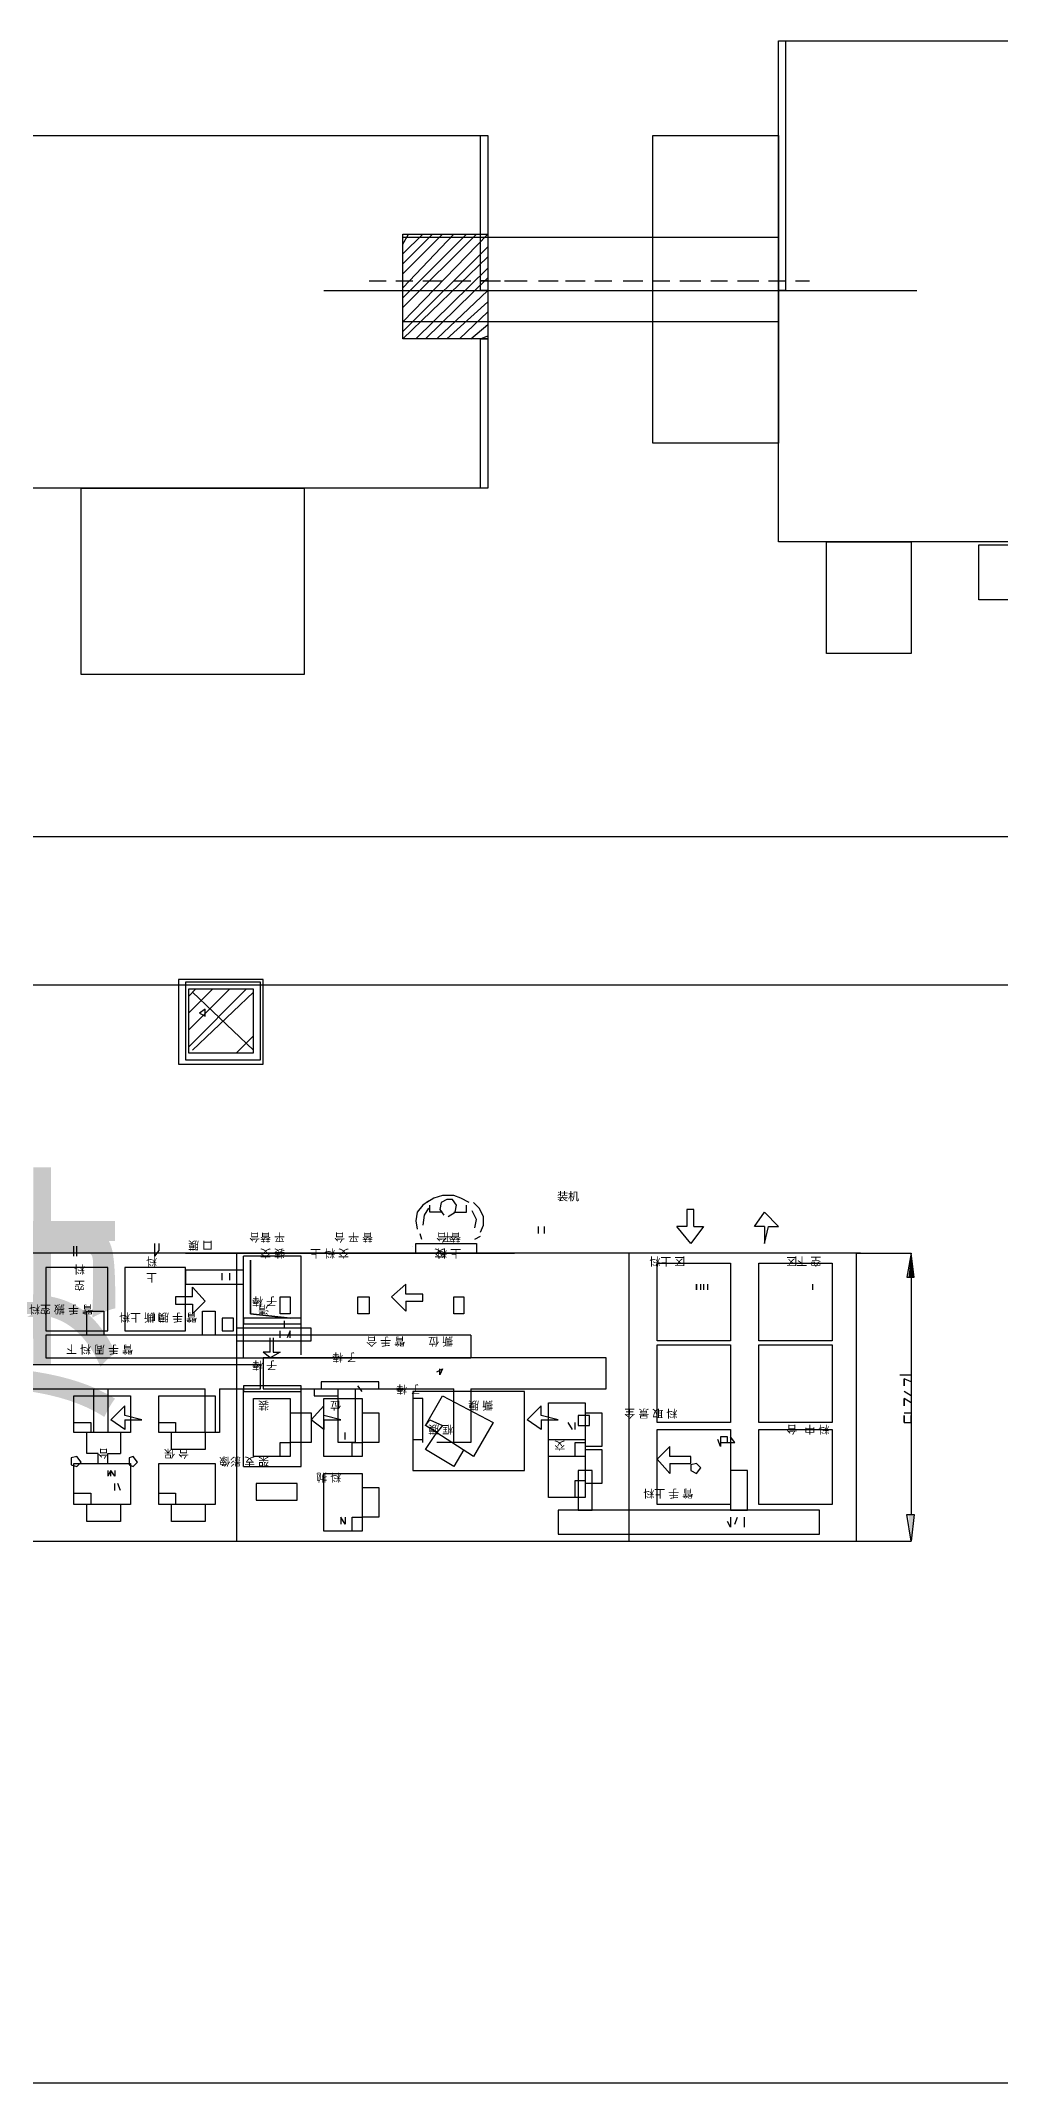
# Model space of a CAD drawing. Header units: millimetres. Extents: x 5 to 415, y 48 to 251.
# Drawn here: x 141.95 to 153.93, y 183.48 to 209 of the extents above; entities that cross this region are included whole.
import ezdxf

# ---------------------------------------------------------------- set-up
doc = ezdxf.new("R2010")
doc.units = ezdxf.units.MM
for name, color, linetype in [('H', 7, 'Continuous'), ('P', 7, 'Continuous'), ('T', 7, 'Continuous')]:
    doc.layers.add(name, color=color, linetype=linetype)

msp = doc.modelspace()

# ---------------------------------------------------------------- hatches: boundary and pattern name
at = {"layer": 'H', "linetype": 'Continuous'}
for points in [[(152.788, 193.552), (152.823, 193.851), (152.859, 193.552), (152.788, 193.552)], [(152.823, 190.253), (152.788, 190.588), (152.859, 190.588), (152.823, 190.253)]]:
    msp.add_hatch(color=256, dxfattribs=at).paths.add_polyline_path(points)

# ---------------------------------------------------------------- linework, layer by layer
at = {"layer": 'P'}
for points in [[(151.165, 202.741), (151.165, 209.003)], [(151.165, 209.003), (168.187, 209.003)], [(151.165, 209.003), (151.253, 209.003)], [(151.165, 205.881), (151.165, 209.003)], [(151.253, 209.003), (151.253, 205.881)], [(140.617, 207.821), (147.532, 207.821)], [(147.443, 207.821), (147.532, 207.821)], [(147.443, 205.881), (147.443, 207.821)], [(147.443, 207.821), (147.532, 207.821)], [(147.443, 206.005), (147.443, 207.821)], [(147.443, 206.939), (147.443, 207.821)], [(147.443, 207.821), (147.443, 207.821)], [(147.443, 207.821), (147.443, 207.821)], [(147.532, 207.821), (147.532, 203.412)], [(147.532, 207.821), (147.532, 205.881)], [(147.532, 207.821), (147.532, 206.005)], [(149.595, 203.976), (149.595, 207.821)], [(149.595, 207.821), (151.165, 207.821)], [(151.165, 207.821), (151.165, 203.976)], [(147.443, 206.005), (147.443, 206.939)], [(146.473, 206.587), (147.532, 206.587)], [(146.473, 205.281), (146.473, 206.587)], [(146.473, 206.463), (146.544, 206.587)], [(146.473, 206.34), (146.72, 206.587)], [(146.473, 206.216), (146.844, 206.587)], [(146.473, 206.093), (146.967, 206.587)], [(146.473, 205.916), (147.108, 206.587)], [(146.473, 205.793), (147.267, 206.587)], [(146.473, 205.669), (147.391, 206.587)], [(146.473, 205.493), (147.532, 206.587)], [(146.473, 205.493), (146.473, 206.551)], [(146.473, 206.551), (151.165, 206.551)], [(147.532, 206.587), (147.532, 205.281)], [(151.165, 206.551), (151.165, 205.493)], [(146.473, 205.37), (147.532, 206.428)], [(146.473, 205.281), (147.532, 206.304)], [(151.165, 206.163), (151.165, 206.34)], [(151.165, 206.34), (151.165, 206.163)], [(146.05, 206.005), (146.262, 206.005)], [(146.385, 206.005), (146.597, 206.005)], [(146.632, 205.281), (147.532, 206.163)], [(146.72, 206.005), (146.967, 206.005)], [(146.756, 205.281), (147.532, 206.04)], [(147.108, 206.005), (147.32, 206.005)], [(147.532, 206.005), (147.443, 206.005)], [(147.443, 206.005), (147.443, 206.005)], [(147.443, 206.005), (147.443, 206.005)], [(147.443, 206.005), (147.69, 206.005)], [(147.743, 206.005), (148.026, 206.005)], [(148.167, 206.005), (148.414, 206.005)], [(148.502, 206.005), (148.749, 206.005)], [(148.872, 206.005), (149.084, 206.005)], [(149.225, 206.005), (149.472, 206.005)], [(149.595, 206.005), (149.807, 206.005)], [(149.931, 206.005), (150.195, 206.005)], [(150.319, 206.005), (150.53, 206.005)], [(150.654, 206.005), (150.918, 206.005)], [(151.042, 206.005), (151.253, 206.005)], [(151.165, 205.952), (151.165, 206.093)], [(151.165, 206.093), (151.165, 205.952)], [(151.377, 206.005), (151.553, 206.005)], [(145.486, 205.881), (152.894, 205.881)], [(146.897, 205.281), (147.532, 205.881)], [(147.02, 205.281), (147.532, 205.74)], [(147.532, 205.881), (147.443, 205.881)], [(151.165, 205.881), (151.165, 205.881)], [(151.165, 205.881), (151.165, 205.881)], [(151.165, 205.881), (151.165, 205.881)], [(151.165, 205.881), (151.165, 205.881)], [(151.253, 205.881), (151.165, 205.881)], [(151.165, 205.493), (146.473, 205.493)], [(147.179, 205.281), (147.532, 205.617)], [(147.532, 205.281), (146.473, 205.281)], [(147.32, 205.281), (147.532, 205.458)], [(147.443, 205.281), (147.532, 205.317)], [(147.443, 205.281), (147.532, 205.281)], [(147.443, 203.412), (147.443, 205.281)], [(147.532, 205.281), (147.532, 203.412)], [(151.165, 203.976), (149.595, 203.976)], [(147.532, 203.412), (140.617, 203.412)], [(142.452, 201.083), (142.452, 203.412)], [(142.452, 203.412), (145.239, 203.412)], [(145.239, 203.412), (145.239, 201.083)], [(147.532, 203.412), (147.443, 203.412)], [(168.187, 202.741), (151.165, 202.741)], [(151.765, 202.741), (152.823, 202.741)], [(151.765, 201.348), (151.765, 202.741)], [(152.823, 202.741), (152.823, 201.348)], [(153.67, 202.018), (153.67, 202.706)], [(153.67, 202.706), (155.099, 202.706)], [(155.099, 202.018), (153.67, 202.018)], [(152.823, 201.348), (151.765, 201.348)], [(145.239, 201.083), (142.452, 201.083)], [(286.597, 199.055), (115.094, 199.055)], [(286.597, 197.203), (64.682, 197.203)], [(143.669, 197.273), (143.669, 196.215)], [(144.727, 197.273), (143.669, 197.273)], [(143.757, 197.238), (143.757, 196.268)], [(144.692, 197.238), (143.757, 197.238)], [(143.792, 197.062), (143.88, 197.15)], [(143.792, 196.85), (144.092, 197.15)], [(143.792, 196.638), (144.304, 197.15)], [(143.792, 196.427), (144.515, 197.15)], [(143.792, 197.15), (143.792, 196.356)], [(144.604, 197.15), (143.792, 197.15)], [(144.604, 196.391), (143.845, 197.115)], [(143.845, 196.391), (144.604, 197.115)], [(144.604, 196.356), (144.604, 197.15)], [(144.692, 196.268), (144.692, 197.238)], [(144.727, 196.215), (144.727, 197.273)], [(144.004, 196.903), (143.933, 196.85)], [(143.933, 196.85), (144.004, 196.815)], [(144.004, 196.815), (144.004, 196.903)], [(144.392, 196.356), (144.604, 196.568)], [(143.792, 196.356), (144.604, 196.356)], [(143.669, 196.215), (144.727, 196.215)], [(143.757, 196.268), (144.692, 196.268)], [(146.791, 194.504), (146.72, 194.451)], [(146.861, 194.539), (146.773, 194.486)], [(146.967, 194.575), (146.861, 194.539)], [(146.95, 194.486), (146.932, 194.398)], [(147.02, 194.522), (146.95, 194.486)], [(147.108, 194.575), (146.967, 194.575)], [(147.091, 194.522), (147.02, 194.522)], [(147.144, 194.451), (147.091, 194.522)], [(147.197, 194.539), (147.108, 194.575)], [(147.302, 194.486), (147.197, 194.539)], [(147.426, 194.416), (147.355, 194.486)], [(146.65, 194.363), (146.632, 194.257)], [(146.632, 194.257), (146.65, 194.151)], [(146.72, 194.451), (146.65, 194.363)], [(146.738, 194.328), (146.72, 194.204)], [(146.791, 194.416), (146.738, 194.328)], [(146.808, 194.363), (146.808, 194.451)], [(146.967, 194.363), (146.808, 194.363)], [(146.932, 194.398), (146.985, 194.328)], [(147.038, 194.31), (147.126, 194.363)], [(147.108, 194.363), (147.267, 194.363)], [(147.126, 194.363), (147.144, 194.451)], [(147.267, 194.363), (147.267, 194.451)], [(147.391, 194.275), (147.338, 194.381)], [(147.373, 194.169), (147.391, 194.275)], [(147.479, 194.31), (147.426, 194.416)], [(147.479, 194.204), (147.479, 194.31)], [(150.107, 194.398), (150.019, 194.398)], [(150.019, 194.398), (150.019, 194.187)], [(150.107, 194.187), (150.107, 194.398)], [(150.865, 194.187), (150.989, 194.363)], [(150.989, 194.363), (151.165, 194.187)], [(143.369, 193.975), (143.369, 193.887)], [(143.422, 193.975), (143.422, 193.887)], [(146.632, 193.851), (146.632, 193.975)], [(146.632, 193.975), (147.391, 193.975)], [(146.685, 194.098), (146.703, 194.028)], [(147.373, 194.028), (147.443, 194.063)], [(147.391, 193.975), (147.391, 193.851)], [(147.443, 194.116), (147.479, 194.204)], [(148.167, 194.098), (148.167, 194.187)], [(148.237, 194.187), (148.237, 194.098)], [(150.072, 193.975), (149.895, 194.187)], [(150.019, 194.187), (149.895, 194.187)], [(150.23, 194.187), (150.072, 193.975)], [(150.107, 194.187), (150.23, 194.187)], [(150.989, 194.187), (150.865, 194.187)], [(150.989, 193.975), (151.042, 194.187)], [(150.989, 194.187), (150.989, 193.975)], [(151.042, 194.187), (151.165, 194.187)], [(152.188, 193.851), (140.829, 193.851)], [(142.363, 193.816), (142.363, 193.94)], [(143.51, 193.851), (142.363, 193.851)], [(142.399, 193.816), (142.399, 193.94)], [(143.422, 193.887), (143.369, 193.816)], [(143.369, 193.887), (143.369, 193.816)], [(143.757, 193.851), (147.867, 193.851)], [(144.392, 193.851), (144.392, 190.253)], [(144.48, 192.546), (144.48, 193.816)], [(145.203, 193.816), (144.48, 193.816)], [(144.568, 193.093), (144.568, 193.763)], [(144.568, 193.763), (144.568, 193.093)], [(145.203, 192.581), (145.203, 193.816)], [(146.597, 193.94), (146.597, 193.94)], [(146.597, 193.94), (146.597, 193.94)], [(147.391, 193.851), (146.632, 193.851)], [(149.296, 193.851), (149.296, 190.253)], [(149.648, 192.758), (149.648, 193.728)], [(149.648, 193.728), (150.566, 193.728)], [(150.566, 193.728), (150.566, 192.758)], [(150.918, 192.758), (150.918, 193.728)], [(150.918, 193.728), (151.836, 193.728)], [(151.836, 193.728), (151.836, 192.758)], [(152.135, 193.851), (152.135, 190.253)], [(152.135, 193.851), (152.823, 193.851)], [(152.823, 193.851), (152.77, 193.552)], [(152.859, 193.552), (152.823, 193.851)], [(142.787, 193.675), (142.011, 193.675)], [(142.011, 193.675), (142.011, 192.881)], [(142.787, 192.881), (142.787, 193.675)], [(143.757, 193.675), (142.998, 193.675)], [(142.998, 193.675), (142.998, 192.881)], [(143.757, 192.881), (143.757, 193.675)], [(144.48, 193.64), (143.757, 193.64)], [(143.757, 193.64), (143.757, 193.463)], [(144.216, 193.516), (144.216, 193.604)], [(144.304, 193.604), (144.304, 193.516)], [(144.48, 193.463), (144.48, 193.64)], [(152.77, 193.552), (152.859, 193.552)], [(152.823, 193.552), (152.823, 190.588)], [(143.633, 193.305), (143.633, 193.216)], [(143.845, 193.305), (143.633, 193.305)], [(143.633, 193.216), (143.845, 193.216)], [(143.757, 193.463), (144.48, 193.463)], [(143.845, 193.428), (144.004, 193.252)], [(143.845, 193.305), (143.845, 193.428)], [(144.004, 193.252), (143.845, 193.093)], [(143.845, 193.216), (143.845, 193.093)], [(144.939, 193.093), (144.939, 193.305)], [(144.939, 193.305), (145.062, 193.305)], [(145.062, 193.305), (145.062, 193.093)], [(145.909, 193.093), (145.909, 193.305)], [(145.909, 193.305), (146.05, 193.305)], [(146.05, 193.305), (146.05, 193.093)], [(146.332, 193.305), (146.509, 193.463)], [(146.509, 193.128), (146.332, 193.305)], [(146.509, 193.34), (146.509, 193.463)], [(146.72, 193.34), (146.509, 193.34)], [(146.509, 193.252), (146.509, 193.128)], [(146.509, 193.252), (146.72, 193.252)], [(146.72, 193.252), (146.72, 193.34)], [(147.108, 193.093), (147.108, 193.305)], [(147.108, 193.305), (147.232, 193.305)], [(147.232, 193.305), (147.232, 193.093)], [(150.142, 193.393), (150.142, 193.463)], [(150.142, 193.463), (150.142, 193.393)], [(150.195, 193.393), (150.195, 193.463)], [(150.23, 193.463), (150.23, 193.393)], [(150.283, 193.393), (150.283, 193.463)], [(151.589, 193.463), (151.589, 193.393)], [(142.522, 192.828), (142.522, 193.128)], [(142.522, 193.128), (142.734, 193.128)], [(142.734, 193.128), (142.734, 192.828)], [(143.369, 193.005), (143.369, 193.093)], [(143.422, 193.093), (143.422, 193.005)], [(143.969, 192.828), (143.969, 193.128)], [(143.969, 193.128), (144.127, 193.128)], [(144.127, 193.128), (144.127, 192.828)], [(144.357, 193.04), (144.216, 193.04)], [(144.216, 193.04), (144.216, 192.881)], [(144.357, 192.881), (144.357, 193.04)], [(145.203, 193.04), (144.48, 193.04)], [(144.48, 193.04), (144.48, 192.969)], [(144.48, 192.969), (145.203, 192.969)], [(145.062, 193.04), (144.568, 193.093)], [(144.568, 193.093), (145.062, 193.04)], [(145.062, 193.093), (144.939, 193.093)], [(144.992, 192.917), (144.992, 193.005)], [(145.203, 192.969), (145.203, 193.04)], [(146.05, 193.093), (145.909, 193.093)], [(147.232, 193.093), (147.108, 193.093)], [(142.011, 192.881), (142.787, 192.881)], [(142.011, 192.828), (142.011, 192.546)], [(147.32, 192.828), (142.011, 192.828)], [(142.998, 192.881), (143.757, 192.881)], [(144.216, 192.881), (144.357, 192.881)], [(145.327, 192.917), (144.392, 192.917)], [(144.392, 192.917), (144.392, 192.758)], [(144.392, 192.758), (145.327, 192.758)], [(144.815, 192.617), (144.815, 192.793)], [(144.851, 192.793), (144.851, 192.617)], [(144.939, 192.793), (144.939, 192.881)], [(145.062, 192.881), (145.027, 192.793)], [(145.062, 192.793), (145.062, 192.881)], [(145.327, 192.758), (145.327, 192.917)], [(147.32, 192.828), (147.32, 192.546)], [(150.566, 192.758), (149.648, 192.758)], [(149.648, 191.735), (149.648, 192.705)], [(149.648, 192.705), (150.566, 192.705)], [(150.566, 192.705), (150.566, 191.735)], [(151.836, 192.758), (150.918, 192.758)], [(150.918, 191.735), (150.918, 192.705)], [(150.918, 192.705), (151.836, 192.705)], [(151.836, 192.705), (151.836, 191.735)], [(144.692, 192.458), (141.217, 192.458)], [(142.011, 192.546), (147.32, 192.546)], [(144.692, 192.158), (144.692, 192.458)], [(144.815, 192.546), (144.727, 192.617)], [(144.815, 192.617), (144.727, 192.617)], [(149.013, 192.546), (144.727, 192.546)], [(144.727, 192.546), (144.727, 192.158)], [(144.939, 192.617), (144.815, 192.546)], [(144.851, 192.617), (144.939, 192.617)], [(149.013, 192.158), (149.013, 192.546)], [(145.203, 192.193), (144.48, 192.193)], [(144.48, 192.193), (144.48, 192.123)], [(145.203, 192.123), (145.203, 192.193)], [(146.173, 192.246), (145.45, 192.246)], [(145.45, 192.246), (145.45, 192.158)], [(145.962, 192.123), (145.909, 192.193)], [(146.173, 192.158), (146.173, 192.246)], [(146.897, 192.37), (146.967, 192.405)], [(146.967, 192.405), (146.932, 192.334)], [(146.932, 192.334), (146.932, 192.405)], [(152.682, 192.334), (152.823, 192.334)], [(152.823, 192.246), (152.735, 192.282)], [(152.735, 192.282), (152.735, 192.193)], [(152.735, 192.193), (152.735, 192.282)], [(141.217, 192.158), (144.004, 192.158)], [(142.363, 191.611), (142.363, 192.07)], [(142.363, 192.07), (143.069, 192.07)], [(142.61, 191.611), (142.61, 192.158)], [(142.787, 192.158), (142.787, 191.611)], [(142.822, 191.77), (142.998, 191.946)], [(142.998, 191.823), (142.998, 191.946)], [(143.069, 192.07), (143.069, 191.611)], [(143.422, 191.611), (143.422, 192.07)], [(143.422, 192.07), (144.127, 192.07)], [(144.004, 191.611), (144.004, 192.158)], [(144.127, 192.07), (144.127, 191.611)], [(144.18, 192.158), (144.18, 191.611)], [(144.18, 192.158), (144.692, 192.158)], [(144.48, 191.188), (144.48, 192.158)], [(144.48, 192.123), (145.203, 192.123)], [(144.604, 192.035), (145.062, 192.035)], [(144.604, 191.311), (144.604, 192.035)], [(144.727, 192.158), (147.108, 192.158)], [(145.062, 192.035), (145.062, 191.311)], [(145.203, 191.188), (145.203, 192.158)], [(145.327, 191.77), (145.486, 191.946)], [(145.362, 192.158), (145.362, 192.07)], [(145.362, 192.07), (145.662, 192.07)], [(145.45, 192.158), (146.173, 192.158)], [(145.486, 192.035), (145.962, 192.035)], [(145.486, 191.311), (145.486, 192.035)], [(145.486, 191.823), (145.486, 191.946)], [(145.662, 191.488), (145.662, 192.158)], [(145.874, 192.158), (145.874, 191.488)], [(145.962, 192.035), (145.962, 191.311)], [(146.597, 192.123), (146.597, 191.135)], [(147.99, 192.123), (146.597, 192.123)], [(146.72, 192.035), (146.597, 192.035)], [(146.597, 192.035), (146.597, 191.523)], [(146.72, 191.523), (146.72, 192.035)], [(146.756, 191.699), (146.967, 192.07)], [(146.967, 192.07), (147.602, 191.735)], [(147.108, 191.488), (147.108, 192.158)], [(147.32, 192.158), (149.013, 192.158)], [(147.32, 192.158), (147.32, 191.488)], [(147.99, 191.135), (147.99, 192.123)], [(148.026, 191.77), (148.202, 191.946)], [(148.202, 191.823), (148.202, 191.946)], [(148.29, 191.982), (148.749, 191.982)], [(148.29, 191.311), (148.29, 191.982)], [(148.749, 191.982), (148.749, 191.311)], [(152.823, 192.07), (152.735, 192.123)], [(152.823, 191.982), (152.735, 192.035)], [(152.735, 192.035), (152.735, 191.946)], [(152.735, 191.946), (152.735, 192.035)], [(142.363, 191.611), (142.363, 191.735)], [(142.363, 191.735), (142.575, 191.735)], [(142.575, 191.735), (142.575, 191.611)], [(142.998, 191.647), (142.822, 191.77)], [(143.21, 191.77), (142.998, 191.823)], [(142.998, 191.77), (142.998, 191.647)], [(142.998, 191.77), (143.21, 191.77)], [(143.422, 191.611), (143.422, 191.735)], [(143.422, 191.735), (143.633, 191.735)], [(143.633, 191.735), (143.633, 191.611)], [(145.062, 191.858), (145.327, 191.858)], [(145.327, 191.858), (145.327, 191.488)], [(145.486, 191.647), (145.327, 191.77)], [(145.697, 191.77), (145.486, 191.823)], [(145.486, 191.77), (145.486, 191.647)], [(145.486, 191.77), (145.697, 191.77)], [(145.962, 191.858), (146.173, 191.858)], [(146.173, 191.858), (146.173, 191.488)], [(146.756, 191.699), (146.808, 191.77)], [(147.355, 191.311), (146.756, 191.699)], [(146.897, 191.611), (146.756, 191.699)], [(146.808, 191.77), (146.967, 191.699)], [(146.967, 191.699), (146.897, 191.611)], [(147.602, 191.735), (147.355, 191.311)], [(148.202, 191.647), (148.026, 191.77)], [(148.414, 191.77), (148.202, 191.823)], [(148.202, 191.77), (148.202, 191.647)], [(148.202, 191.77), (148.414, 191.77)], [(148.59, 191.647), (148.537, 191.735)], [(148.625, 191.647), (148.625, 191.735)], [(148.802, 191.823), (148.661, 191.823)], [(148.661, 191.823), (148.661, 191.699)], [(148.661, 191.699), (148.802, 191.699)], [(148.749, 191.858), (148.96, 191.858)], [(148.802, 191.699), (148.802, 191.823)], [(148.96, 191.858), (148.96, 191.435)], [(150.566, 191.735), (149.648, 191.735)], [(151.836, 191.735), (150.918, 191.735)], [(152.735, 191.858), (152.823, 191.858)], [(152.735, 191.735), (152.735, 191.823)], [(152.735, 191.823), (152.735, 191.735)], [(152.735, 191.735), (152.823, 191.735)], [(152.823, 191.735), (152.823, 191.823)], [(143.069, 191.611), (142.363, 191.611)], [(142.575, 191.611), (142.363, 191.611)], [(142.522, 191.347), (142.522, 191.611)], [(142.787, 191.611), (142.61, 191.611)], [(142.946, 191.611), (142.946, 191.347)], [(144.127, 191.611), (143.422, 191.611)], [(143.633, 191.611), (143.422, 191.611)], [(143.581, 191.4), (143.581, 191.611)], [(144.004, 191.611), (144.004, 191.4)], [(144.18, 191.611), (144.004, 191.611)], [(144.939, 191.311), (144.939, 191.488)], [(144.939, 191.488), (145.062, 191.488)], [(145.327, 191.488), (145.062, 191.488)], [(145.062, 191.488), (145.062, 191.311)], [(145.874, 191.488), (145.662, 191.488)], [(145.75, 191.523), (145.75, 191.611)], [(145.838, 191.311), (145.838, 191.488)], [(145.838, 191.488), (145.962, 191.488)], [(146.173, 191.488), (145.962, 191.488)], [(145.962, 191.488), (145.962, 191.311)], [(146.597, 191.523), (146.72, 191.523)], [(146.72, 191.488), (146.72, 191.558)], [(146.756, 191.4), (146.897, 191.611)], [(147.108, 191.488), (146.897, 191.488)], [(147.32, 191.488), (147.108, 191.488)], [(148.29, 191.523), (148.749, 191.523)], [(148.29, 190.8), (148.29, 191.523)], [(148.625, 191.311), (148.625, 191.488)], [(148.625, 191.488), (148.749, 191.488)], [(148.749, 191.523), (148.749, 190.8)], [(148.749, 191.488), (148.749, 191.311)], [(148.96, 191.435), (148.749, 191.435)], [(149.648, 190.712), (149.648, 191.647)], [(149.648, 191.647), (150.566, 191.647)], [(149.648, 191.276), (149.807, 191.435)], [(149.807, 191.311), (149.807, 191.435)], [(150.442, 191.435), (150.407, 191.523)], [(150.53, 191.558), (150.442, 191.558)], [(150.442, 191.558), (150.442, 191.435)], [(150.442, 191.488), (150.53, 191.488)], [(150.53, 191.488), (150.53, 191.558)], [(150.53, 191.488), (150.618, 191.488)], [(150.566, 191.647), (150.566, 190.712)], [(150.618, 191.488), (150.566, 191.558)], [(150.918, 190.712), (150.918, 191.647)], [(150.918, 191.647), (151.836, 191.647)], [(151.836, 191.647), (151.836, 190.712)], [(142.399, 191.311), (142.328, 191.294)], [(142.328, 191.294), (142.328, 191.206)], [(142.328, 191.206), (142.399, 191.188)], [(142.363, 190.712), (142.363, 191.223)], [(142.363, 191.223), (143.069, 191.223)], [(142.452, 191.241), (142.399, 191.311)], [(142.399, 191.188), (142.452, 191.241)], [(142.663, 191.347), (142.522, 191.347)], [(142.663, 191.223), (142.663, 191.347)], [(142.663, 191.223), (142.787, 191.223)], [(142.787, 191.223), (142.787, 191.347)], [(142.787, 191.347), (142.946, 191.347)], [(143.104, 191.311), (143.051, 191.294)], [(143.051, 191.294), (143.051, 191.206)], [(143.051, 191.206), (143.104, 191.188)], [(143.069, 191.223), (143.069, 190.712)], [(143.157, 191.241), (143.104, 191.311)], [(143.104, 191.188), (143.157, 191.241)], [(143.422, 190.712), (143.422, 191.223)], [(143.422, 191.223), (144.127, 191.223)], [(144.004, 191.4), (143.581, 191.4)], [(144.127, 191.223), (144.127, 190.712)], [(144.48, 191.188), (145.203, 191.188)], [(145.062, 191.311), (144.604, 191.311)], [(145.062, 191.311), (144.939, 191.311)], [(145.962, 191.311), (145.486, 191.311)], [(145.962, 191.311), (145.838, 191.311)], [(147.108, 191.188), (146.756, 191.4)], [(147.232, 191.4), (147.108, 191.188)], [(148.749, 191.311), (148.29, 191.311)], [(148.749, 191.311), (148.625, 191.311)], [(148.749, 191.4), (148.96, 191.4)], [(148.96, 191.4), (148.96, 190.976)], [(149.807, 191.1), (149.648, 191.276)], [(150.072, 191.311), (149.807, 191.311)], [(149.807, 191.223), (149.807, 191.1)], [(149.807, 191.223), (150.072, 191.223)], [(150.072, 191.223), (150.072, 191.311)], [(150.142, 191.223), (150.072, 191.206)], [(150.072, 191.206), (150.072, 191.135)], [(150.195, 191.17), (150.142, 191.223)], [(150.142, 191.1), (150.195, 191.17)], [(142.822, 191.135), (142.787, 191.064)], [(142.787, 191.135), (142.787, 191.064)], [(142.875, 191.064), (142.822, 191.135)], [(142.822, 191.064), (142.822, 191.135)], [(142.875, 191.135), (142.875, 191.064)], [(142.875, 190.888), (142.875, 190.976)], [(142.946, 190.888), (142.91, 190.976)], [(145.15, 190.976), (144.639, 190.976)], [(144.639, 190.976), (144.639, 190.765)], [(145.15, 190.765), (145.15, 190.976)], [(145.486, 191.1), (145.962, 191.1)], [(145.486, 190.377), (145.486, 191.1)], [(145.962, 191.1), (145.962, 190.377)], [(145.962, 190.923), (146.173, 190.923)], [(146.173, 190.923), (146.173, 190.553)], [(146.597, 191.135), (147.99, 191.135)], [(148.625, 190.8), (148.625, 191.012)], [(148.625, 191.012), (148.749, 191.012)], [(148.837, 191.135), (148.661, 191.135)], [(148.661, 191.135), (148.661, 190.641)], [(148.749, 191.012), (148.749, 190.8)], [(148.96, 190.976), (148.749, 190.976)], [(148.837, 190.641), (148.837, 191.135)], [(150.072, 191.135), (150.142, 191.1)], [(150.777, 191.135), (150.566, 191.135)], [(150.566, 191.135), (150.566, 190.641)], [(150.777, 190.641), (150.777, 191.135)], [(142.363, 190.712), (142.363, 190.853)], [(142.363, 190.853), (142.575, 190.853)], [(143.069, 190.712), (142.363, 190.712)], [(142.575, 190.712), (142.363, 190.712)], [(142.522, 190.5), (142.522, 190.712)], [(142.575, 190.853), (142.575, 190.712)], [(142.946, 190.712), (142.946, 190.5)], [(143.422, 190.712), (143.422, 190.853)], [(143.422, 190.853), (143.633, 190.853)], [(144.127, 190.712), (143.422, 190.712)], [(143.633, 190.712), (143.422, 190.712)], [(143.581, 190.5), (143.581, 190.712)], [(143.633, 190.853), (143.633, 190.712)], [(144.004, 190.712), (144.004, 190.5)], [(144.639, 190.765), (145.15, 190.765)], [(148.749, 190.8), (148.29, 190.8)], [(148.749, 190.8), (148.625, 190.8)], [(150.566, 190.712), (149.648, 190.712)], [(151.836, 190.712), (150.918, 190.712)], [(142.946, 190.5), (142.522, 190.5)], [(144.004, 190.5), (143.581, 190.5)], [(145.75, 190.465), (145.697, 190.553)], [(145.697, 190.553), (145.697, 190.465)], [(145.75, 190.553), (145.75, 190.465)], [(145.838, 190.377), (145.838, 190.553)], [(145.838, 190.553), (145.962, 190.553)], [(146.173, 190.553), (145.962, 190.553)], [(145.962, 190.553), (145.962, 190.377)], [(151.677, 190.641), (148.414, 190.641)], [(148.414, 190.641), (148.414, 190.341)], [(148.661, 190.641), (148.837, 190.641)], [(150.566, 190.429), (150.53, 190.5)], [(150.566, 190.641), (150.777, 190.641)], [(150.566, 190.553), (150.566, 190.429)], [(150.618, 190.465), (150.654, 190.553)], [(150.742, 190.429), (150.742, 190.553)], [(151.677, 190.341), (151.677, 190.641)], [(152.77, 190.588), (152.859, 190.588)], [(152.823, 190.253), (152.77, 190.588)], [(152.859, 190.588), (152.823, 190.253)], [(140.829, 190.253), (152.135, 190.253)], [(145.962, 190.377), (145.486, 190.377)], [(145.962, 190.377), (145.838, 190.377)], [(148.414, 190.341), (151.677, 190.341)], [(152.135, 190.253), (152.823, 190.253)], [(286.597, 183.48), (115.094, 183.48)]]:
    msp.add_lwpolyline(points, dxfattribs=at)

# ---------------------------------------------------------------- texts
at = {"layer": 'T', "attachment_point": 1}
for s, insert, char_height, rotation in [('{\\fArial|b0|i0|c0|p18;寸}', (140.1, 191.7), 2.5, 90), ('{\\fArial|b0|i0|c0|p18;屏}', (140.1, 191.7), 2.5, 90), ('{\\fArial|b0|i0|c0|p18;口 膜}', (144.1, 193.9), 0.1, 180), ('{\\fArial|b0|i0|c0|p18;平 替台}', (145, 194), 0.1, 180), ('{\\fArial|b0|i0|c0|p18;替 平 台}', (146.1, 194), 0.1, 180), ('{\\fArial|b0|i0|c0|p18;替 台}', (147.2, 194), 0.1, 180), ('{\\fArial|b0|i0|c0|p18;平}', (147.1, 194), 0.1, 180), ('{\\fArial|b0|i0|c0|p18;料}', (143.4, 193.7), 0.1, 180), ('{\\fArial|b0|i0|c0|p18;装 交}', (145, 193.8), 0.1, 180), ('{\\fArial|b0|i0|c0|p18;交 料 上}', (145.8, 193.8), 0.1, 180), ('{\\fArial|b0|i0|c0|p18;交}', (147, 193.8), 0.1, 180), ('{\\fArial|b0|i0|c0|p18;上 料}', (147.2, 193.8), 0.1, 180), ('{\\fArial|b0|i0|c0|p18;区 上料}', (150, 193.7), 0.1, 180), ('{\\fArial|b0|i0|c0|p18;区}', (151.4, 193.7), 0.1, 180), ('{\\fArial|b0|i0|c0|p18;空 下}', (151.7, 193.7), 0.1, 180), ('{\\fArial|b0|i0|c0|p18;料}', (142.5, 193.6), 0.1, 180), ('{\\fArial|b0|i0|c0|p18;空}', (142.5, 193.4), 0.1, 180), ('{\\fArial|b0|i0|c0|p18;上}', (143.4, 193.5), 0.1, 180), ('{\\fArial|b0|i0|c0|p18;臂 手 搬 空料}', (142.6, 193.1), 0.1, 180), ('{\\fArial|b0|i0|c0|p18;子 棒}', (144.9, 193.2), 0.1, 180), ('{\\fArial|b0|i0|c0|p18;清}', (144.8, 193.1), 0.1, 180), ('{\\fArial|b0|i0|c0|p18;臂 手 膜 撕 上料}', (143.9, 193), 0.1, 180), ('{\\fArial|b0|i0|c0|p18;臂 手 周 料 下}', (143.1, 192.6), 0.1, 180), ('{\\fArial|b0|i0|c0|p18;臂 手 合}', (146.5, 192.7), 0.1, 180), ('{\\fArial|b0|i0|c0|p18;撕 位}', (147.1, 192.7), 0.1, 180), ('{\\fArial|b0|i0|c0|p18;子 棒}', (144.9, 192.4), 0.1, 180), ('{\\fArial|b0|i0|c0|p18;子 棒}', (145.9, 192.5), 0.1, 180), ('{\\fArial|b0|i0|c0|p18;子 棒}', (146.7, 192.1), 0.1, 180), ('{\\fArial|b0|i0|c0|p18;装}', (144.8, 191.9), 0.1, 180), ('{\\fArial|b0|i0|c0|p18;位}', (145.7, 191.9), 0.1, 180), ('{\\fArial|b0|i0|c0|p18;撕 膜}', (147.6, 191.9), 0.1, 180), ('{\\fArial|b0|i0|c0|p18;框 膜}', (147.1, 191.6), 0.1, 180), ('{\\fArial|b0|i0|c0|p18;料 取 景 全}', (149.9, 191.8), 0.1, 180), ('{\\fArial|b0|i0|c0|p18;台}', (151.4, 191.6), 0.1, 180), ('{\\fArial|b0|i0|c0|p18;料 中}', (151.8, 191.6), 0.1, 180), ('{\\fArial|b0|i0|c0|p18;交}', (148.5, 191.4), 0.1, 180), ('{\\fArial|b0|i0|c0|p18;台}', (142.8, 191.3), 0.1, 180), ('{\\fArial|b0|i0|c0|p18;台 保}', (143.8, 191.3), 0.1, 180), ('{\\fArial|b0|i0|c0|p18;架 支 影像}', (144.8, 191.2), 0.1, 180), ('{\\fArial|b0|i0|c0|p18;料 抛}', (145.7, 191), 0.1, 180), ('{\\fArial|b0|i0|c0|p18;臂 手 上料}', (150.1, 190.8), 0.1, 180)]:
    msp.add_mtext(s, dxfattribs=dict(at, insert=insert, char_height=char_height, rotation=rotation))
at = {"layer": 'T', "insert": (148.4, 194.5), "char_height": 0.1, "attachment_point": 7}
msp.add_mtext('{\\fArial|b0|i0|c0|p18;装机}', dxfattribs=at)

doc.saveas('drawing.dxf')
